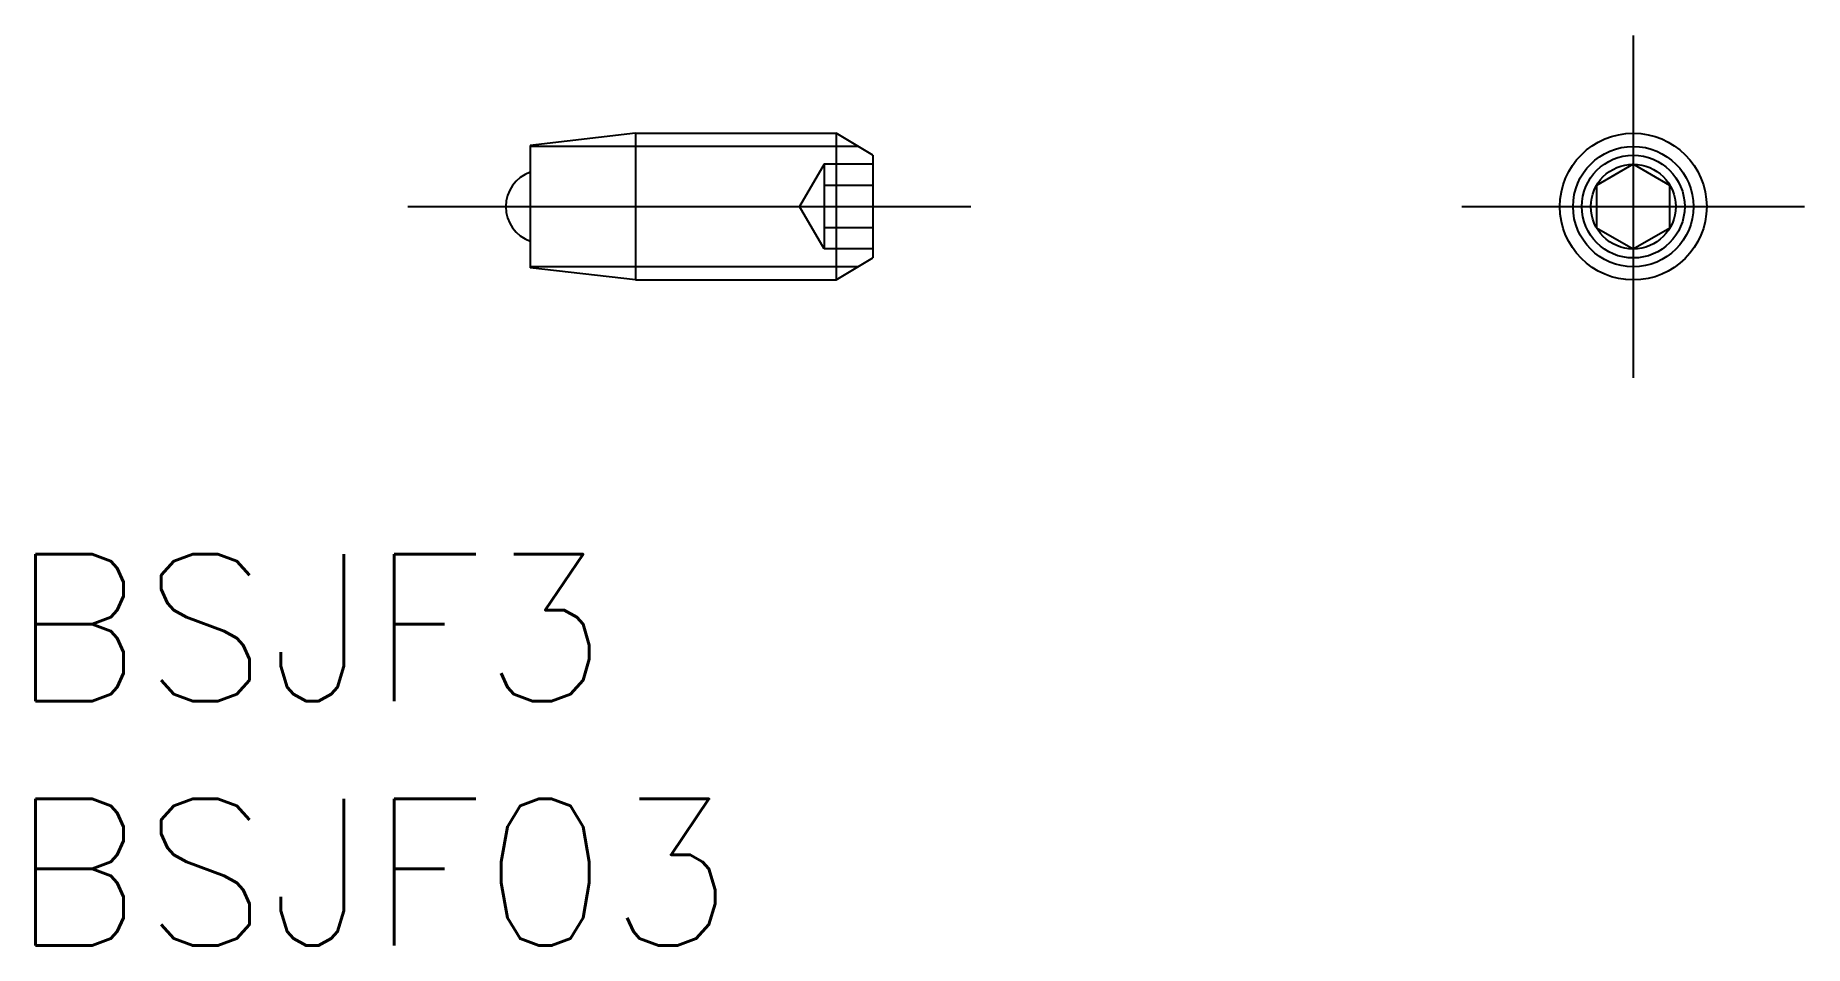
# Model space of a CAD drawing. Extents: x -32.6 to 3.5, y -15.1 to 3.5.
import ezdxf

# ---------------------------------------------------------------- set-up
doc = ezdxf.new("R2010")
doc.units = 0
doc.linetypes.add('CENTER', pattern=[50.8, 31.75, -6.35, 6.35, -6.35])
doc.linetypes.add('DASHED', pattern=[19.05, 12.7, -6.35])
doc.layers.get('0').update_dxf_attribs({"linetype": 'CONTINUOUS'})
doc.layers.add('CENTER', color=1, linetype='CENTER')
doc.styles.get("Standard").update_dxf_attribs({"font": 'txt.shx', "height": 3, "bigfont": 'bigfont.shx'})

msp = doc.modelspace()

# ---------------------------------------------------------------- linework, layer by layer
at = {"color": 7, "linetype": 'CONTINUOUS'}
for p, q in [((-20.381, 1.5), (-22.531, 1.25)), ((-20.381, 1.5), (-20.381, -1.5)), ((-20.381, 1.5), (-16.281, 1.5)), ((-16.281, 1.5), (-16.281, -1.5)), ((-15.531, 1.05), (-16.281, 1.5)), ((-22.531, 1.25), (-22.531, -1.25)), ((-15.531, 1.05), (-15.531, -1.05)), ((0, 0.866), (-0.75, 0.433)), ((0.75, 0.433), (0, 0.866)), ((-0.75, 0.433), (-0.75, -0.433)), ((0.75, -0.433), (0.75, 0.433)), ((-0.75, -0.433), (0, -0.866)), ((0, -0.866), (0.75, -0.433)), ((-16.281, -1.5), (-15.531, -1.05)), ((-20.381, -1.5), (-22.531, -1.25)), ((-20.381, -1.5), (-16.281, -1.5))]:
    msp.add_line(p, q, dxfattribs=at)
at = {"color": 3, "linetype": 'CONTINUOUS'}
for p, q in [((-15.83, 1.23), (-22.531, 1.23)), ((-15.83, -1.229), (-22.531, -1.229))]:
    msp.add_line(p, q, dxfattribs=at)
at = {"color": 3, "linetype": 'DASHED'}
for p, q in [((-16.531, 0.866), (-17.031, 0)), ((-16.531, 0.866), (-16.531, -0.866)), ((-15.531, 0.866), (-16.531, 0.866)), ((-15.531, 0.433), (-16.531, 0.433)), ((-16.531, -0.866), (-17.031, 0)), ((-15.531, -0.433), (-16.531, -0.433)), ((-15.531, -0.866), (-16.531, -0.866))]:
    msp.add_line(p, q, dxfattribs=at)
at = {"color": 7, "linetype": 'CONTINUOUS'}
for radius in [1.5, 1.05, 0.866]:
    msp.add_circle((0, 0), radius, dxfattribs=at)
at = {"color": 3, "linetype": 'CONTINUOUS'}
msp.add_circle((0, 0), 1.23, dxfattribs=at)
at = {"color": 7, "linetype": 'CONTINUOUS'}
msp.add_arc((-22.281, 0), 0.75, 109.4712, 250.5288, dxfattribs=at)
at = {"layer": 'CENTER', "color": 1, "linetype": 'CENTER'}
for p, q in [((0, 3.5), (0, -3.5)), ((-25.031, 0), (-13.531, 0)), ((-3.5, 0), (3.5, 0))]:
    msp.add_line(p, q, dxfattribs=at)

# ---------------------------------------------------------------- texts
at = {"color": 7, "linetype": 'CONTINUOUS'}
for s, p in [('BSJF3', (-33.154, -10.105)), ('BSJF03', (-33.154, -15.105))]:
    msp.add_text(s, height=3, dxfattribs=at).set_placement(p)

doc.saveas('drawing.dxf')
